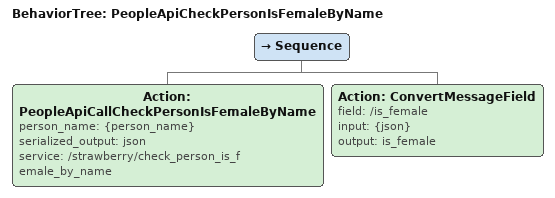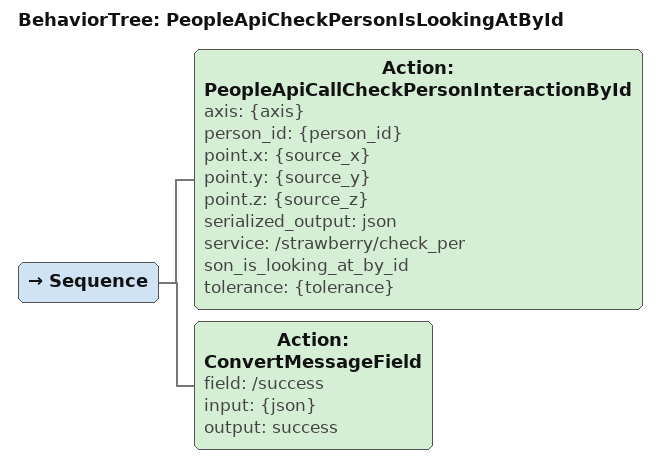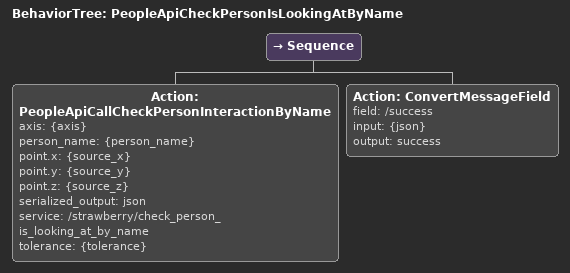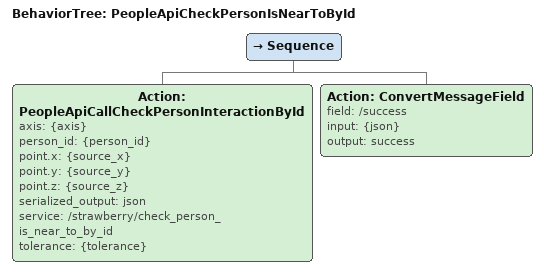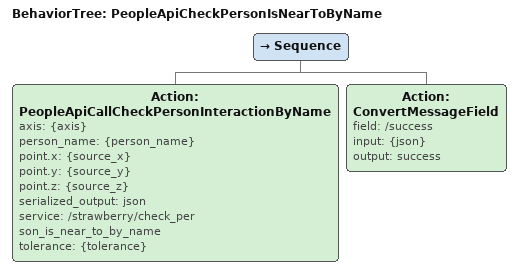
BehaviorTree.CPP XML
<BehaviorTree ID="PeopleApiCheckPersonIsFemaleByName">
    <Sequence>
        <Action ID="PeopleApiCallCheckPersonIsFemaleByName" person_name="{person_name}" serialized_output="json" service="/strawberry/check_person_is_female_by_name"/>
        <Action ID="ConvertMessageField" field="/is_female" input="{json}" output="is_female"/>
    </Sequence>
</BehaviorTree>

<BehaviorTree ID="PeopleApiCheckPersonIsLookingAtById">
    <Sequence>
        <Action ID="PeopleApiCallCheckPersonInteractionById" axis="{axis}" person_id="{person_id}" point.x="{source_x}" point.y="{source_y}" point.z="{source_z}" serialized_output="json" service="/strawberry/check_person_is_looking_at_by_id" tolerance="{tolerance}"/>
        <Action ID="ConvertMessageField" field="/success" input="{json}" output="success"/>
    </Sequence>
</BehaviorTree>

<BehaviorTree ID="PeopleApiCheckPersonIsLookingAtByName">
    <Sequence>
        <Action ID="PeopleApiCallCheckPersonInteractionByName" axis="{axis}" person_name="{person_name}" point.x="{source_x}" point.y="{source_y}" point.z="{source_z}" serialized_output="json" service="/strawberry/check_person_is_looking_at_by_name" tolerance="{tolerance}"/>
        <Action ID="ConvertMessageField" field="/success" input="{json}" output="success"/>
    </Sequence>
</BehaviorTree>

<BehaviorTree ID="PeopleApiCheckPersonIsNearToById">
    <Sequence>
        <Action ID="PeopleApiCallCheckPersonInteractionById" axis="{axis}" person_id="{person_id}" point.x="{source_x}" point.y="{source_y}" point.z="{source_z}" serialized_output="json" service="/strawberry/check_person_is_near_to_by_id" tolerance="{tolerance}"/>
        <Action ID="ConvertMessageField" field="/success" input="{json}" output="success"/>
    </Sequence>
</BehaviorTree>

<BehaviorTree ID="PeopleApiCheckPersonIsNearToByName">
    <Sequence>
        <Action ID="PeopleApiCallCheckPersonInteractionByName" axis="{axis}" person_name="{person_name}" point.x="{source_x}" point.y="{source_y}" point.z="{source_z}" serialized_output="json" service="/strawberry/check_person_is_near_to_by_name" tolerance="{tolerance}"/>
        <Action ID="ConvertMessageField" field="/success" input="{json}" output="success"/>
    </Sequence>
</BehaviorTree>
